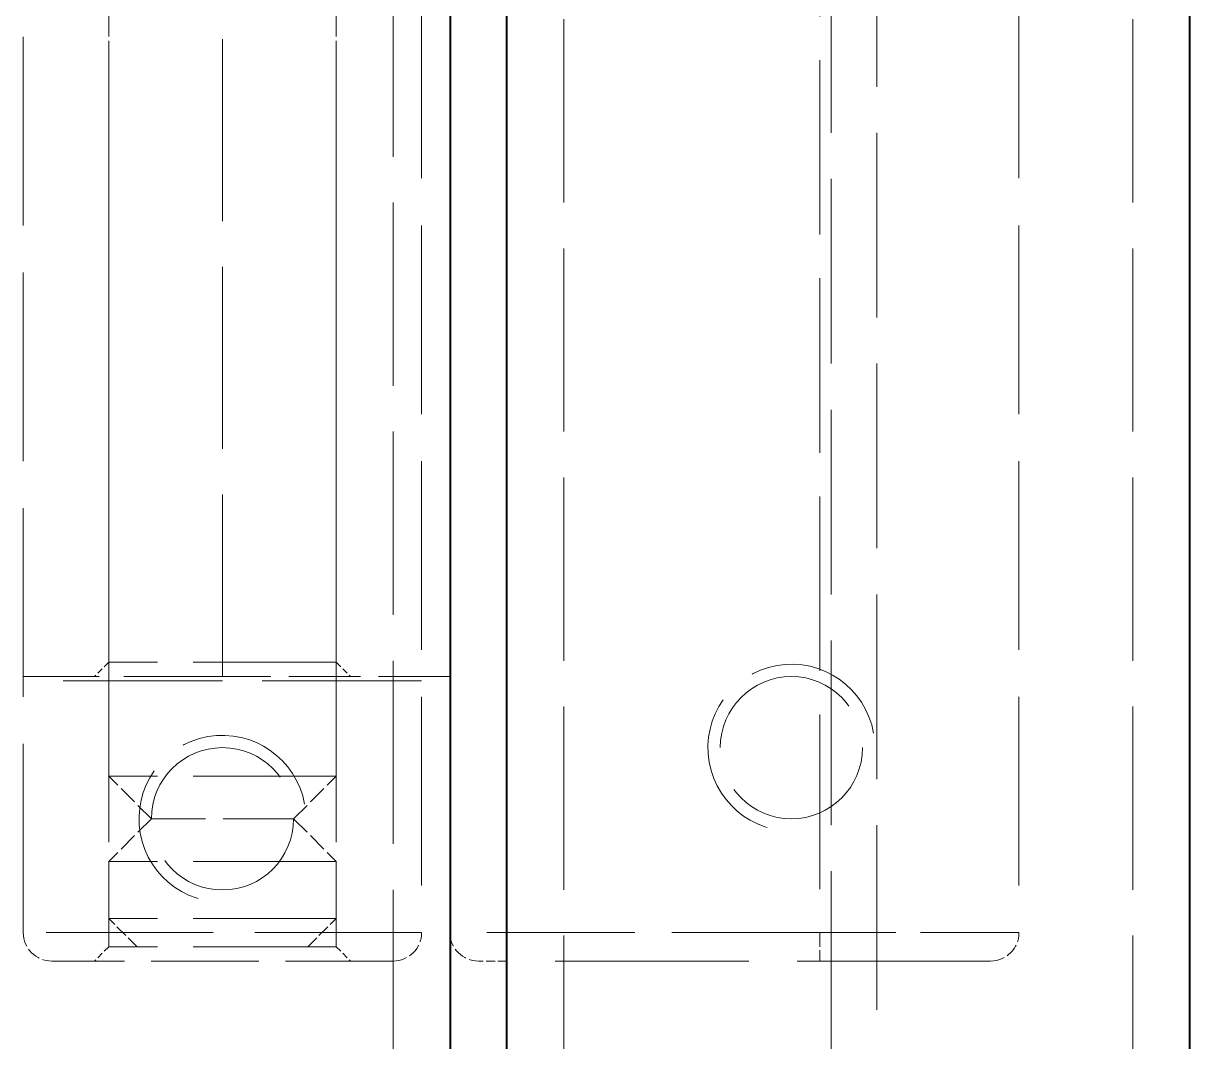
# Model space of a CAD drawing. Header units: millimetres. Extents: x 0 to 2523, y 0 to 1782.
# Drawn here: x 445.61 to 486.61, y 622.14 to 657.93 of the extents above; entities that cross this region are included whole.
import ezdxf

# ---------------------------------------------------------------- set-up
doc = ezdxf.new("R2010")
doc.units = ezdxf.units.MM
doc.header["$LTSCALE"] = 3
doc.linetypes.add('DASHED', pattern=[0.2067, 0.1654, -0.0413])
for name, color, linetype, lineweight in [('가려진 것(ISO)', 2, 'DASHED', 18), ('가려진 좁은 것(ISO)', 2, 'DASHED', 18), ('가시적인 것(ISO)', 3, 'Continuous', 40)]:
    doc.layers.add(name, color=color, linetype=linetype, lineweight=lineweight)

msp = doc.modelspace()

# ---------------------------------------------------------------- linework, layer by layer
at = {"layer": '가려진 것(ISO)', "ltscale": 12.982798}
for p, q in [((458.6056, 1182.9732), (458.6056, 546.9732)), ((464.6056, 546.9732), (464.6056, 1182.9732)), ((484.6056, 546.9732), (484.6056, 1182.9732))]:
    msp.add_line(p, q, dxfattribs=at)
at = {"layer": '가려진 것(ISO)', "ltscale": 13.080328}
for p, q in [((474.0056, 572.9732), (474.0056, 1156.9732)), ((475.6056, 1156.9732), (475.6056, 572.9732))]:
    msp.add_line(p, q, dxfattribs=at)
at = {"layer": '가려진 것(ISO)', "ltscale": 13.3619}
for p, q in [((445.6056, 625.9732), (445.6056, 683.9732)), ((459.6056, 683.9732), (459.6056, 625.9732)), ((480.6056, 683.9732), (480.6056, 625.9732))]:
    msp.add_line(p, q, dxfattribs=at)
at = {"layer": '가려진 것(ISO)', "ltscale": 13.97624}
for p, q in [((448.6056, 631.4732), (448.6056, 683.4732)), ((456.6056, 631.4732), (456.6056, 683.4732))]:
    msp.add_line(p, q, dxfattribs=at)
at = {"layer": '가려진 것(ISO)', "ltscale": 12.578616}
for p, q in [((448.6056, 635.4732), (448.6056, 674.4732)), ((456.6056, 635.4732), (456.6056, 674.4732))]:
    msp.add_line(p, q, dxfattribs=at)
at = {"layer": '가려진 것(ISO)', "ltscale": 0.448841}
for p, q in [((448.6056, 635.4732), (448.1056, 634.9732)), ((456.6056, 635.4732), (457.1056, 634.9732)), ((448.6056, 625.4732), (448.1056, 624.9732)), ((456.6056, 625.4732), (457.1056, 624.9732))]:
    msp.add_line(p, q, dxfattribs=at)
at = {"layer": '가려진 것(ISO)', "ltscale": 10.132536}
for p, q in [((456.6056, 635.4732), (448.6056, 635.4732)), ((456.6056, 631.4732), (448.6056, 631.4732)), ((456.6056, 628.4732), (448.6056, 628.4732)), ((456.6056, 626.4732), (448.6056, 626.4732)), ((456.6056, 625.4732), (448.6056, 625.4732))]:
    msp.add_line(p, q, dxfattribs=at)
at = {"layer": '가려진 것(ISO)', "ltscale": 6.980978}
msp.add_line((452.6056, 634.9732), (445.6056, 634.9732), dxfattribs=at)
at = {"layer": '가려진 것(ISO)', "ltscale": 11.288502}
msp.add_line((459.6056, 634.8232), (445.6056, 634.8232), dxfattribs=at)
at = {"layer": '가려진 것(ISO)', "ltscale": 5.936204}
for p, q in [((448.6056, 625.4732), (448.6056, 634.8232)), ((456.6056, 625.4732), (456.6056, 634.8232))]:
    msp.add_line(p, q, dxfattribs=at)
at = {"layer": '가려진 것(ISO)', "ltscale": 5.079091}
msp.add_line((460.6056, 634.9732), (452.6056, 634.9732), dxfattribs=at)
at = {"layer": '가려진 것(ISO)', "ltscale": 1.346724}
for p, q in [((450.1056, 629.9732), (448.6056, 631.4732)), ((455.1056, 629.9732), (456.6056, 631.4732)), ((450.1056, 629.9732), (448.6056, 628.4732)), ((455.1056, 629.9732), (456.6056, 628.4732))]:
    msp.add_line(p, q, dxfattribs=at)
at = {"layer": '가려진 것(ISO)', "ltscale": 4.986384}
msp.add_line((455.1056, 629.9732), (450.1056, 629.9732), dxfattribs=at)
at = {"layer": '가려진 것(ISO)', "ltscale": 1.269698}
for p, q in [((448.6056, 626.4732), (448.6056, 628.4732)), ((456.6056, 626.4732), (456.6056, 628.4732))]:
    msp.add_line(p, q, dxfattribs=at)
at = {"layer": '가려진 것(ISO)', "ltscale": 0.897783}
for p, q in [((449.6056, 625.4732), (448.6056, 626.4732)), ((455.6056, 625.4732), (456.6056, 626.4732))]:
    msp.add_line(p, q, dxfattribs=at)
at = {"layer": '가려진 것(ISO)', "ltscale": 7.618686}
msp.add_line((458.6056, 624.9732), (446.6056, 624.9732), dxfattribs=at)
at = {"layer": '가려진 것(ISO)', "ltscale": 0.634799}
msp.add_line((462.6056, 624.9732), (461.6056, 624.9732), dxfattribs=at)
at = {"layer": '가려진 것(ISO)', "ltscale": 13.707466}
msp.add_line((479.6056, 624.9732), (462.6056, 624.9732), dxfattribs=at)
at = {"layer": '가려진 것(ISO)', "ltscale": 12.665669}
for centre in [(472.6056, 632.4732), (452.6056, 629.9732)]:
    msp.add_circle(centre, 2.5, dxfattribs=at)
at = {"layer": '가려진 것(ISO)', "ltscale": 11.144523}
for centre in [(472.6056, 632.4732), (452.6056, 629.9732)]:
    msp.add_arc(centre, 2.933, 10, 280, dxfattribs=at)
at = {"layer": '가려진 것(ISO)', "ltscale": 0.997197}
for centre, start, end in [((446.6056, 625.9732), 180, 270), ((458.6056, 625.9732), 270, 0), ((461.6056, 625.9732), 180, 270), ((479.6056, 625.9732), 270, 0)]:
    msp.add_arc(centre, 1, start, end, dxfattribs=at)
at = {"layer": '가려진 좁은 것(ISO)', "ltscale": 12.901145}
msp.add_line((452.6056, 634.9732), (452.6056, 674.9732), dxfattribs=at)
at = {"layer": '가려진 좁은 것(ISO)', "ltscale": 12.363597}
msp.add_line((473.6056, 671.9732), (473.6056, 625.9732), dxfattribs=at)
at = {"layer": '가려진 좁은 것(ISO)', "ltscale": 11.821292}
msp.add_line((459.6056, 625.9732), (445.6056, 625.9732), dxfattribs=at)
at = {"layer": '가려진 좁은 것(ISO)', "ltscale": 10.482181}
msp.add_line((473.6056, 625.9732), (460.6056, 625.9732), dxfattribs=at)
at = {"layer": '가려진 좁은 것(ISO)', "ltscale": 0.997197}
msp.add_line((473.6056, 625.9732), (473.6056, 624.9732), dxfattribs=at)
at = {"layer": '가려진 좁은 것(ISO)', "ltscale": 6.980978}
msp.add_line((480.6056, 625.9732), (473.6056, 625.9732), dxfattribs=at)
at = {"layer": '가시적인 것(ISO)'}
for p, q in [((460.6056, 1184.9732), (460.6056, 544.9732)), ((462.6056, 544.9732), (462.6056, 1184.9732)), ((486.6056, 544.9732), (486.6056, 1184.9732))]:
    msp.add_line(p, q, dxfattribs=at)

doc.saveas('drawing.dxf')
